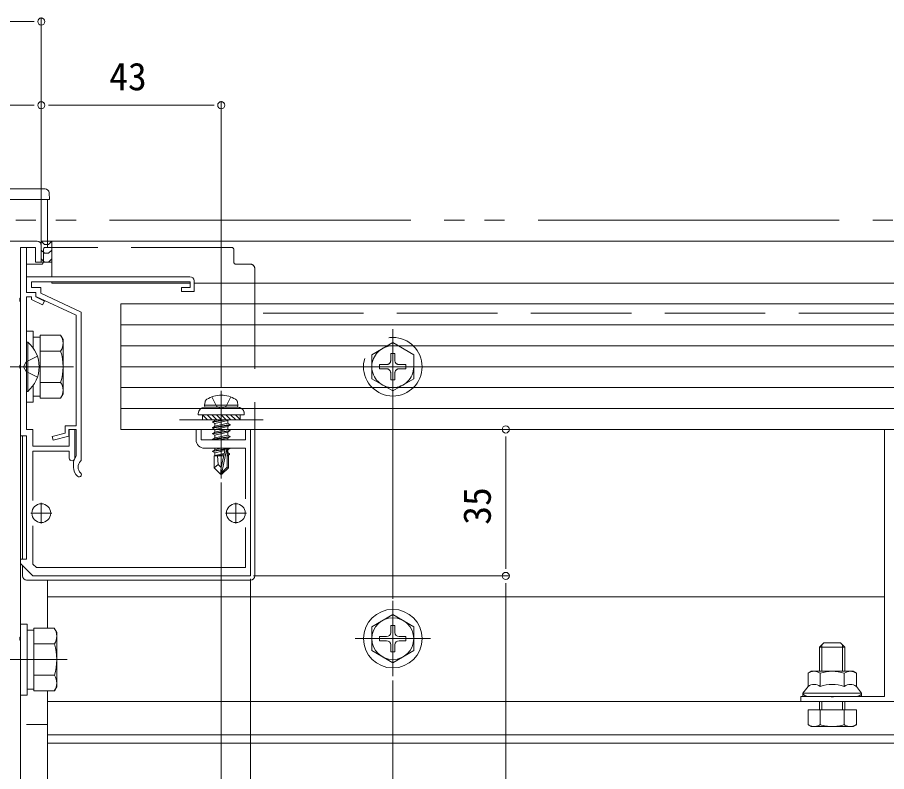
# Model space of a CAD drawing. Units: millimetres, scale not verified. Extents: x -990 to 990, y -1598 to 1604.
# Drawn here: x -469.7 to -262, y 302.2 to 482.5 of the extents above; entities that cross this region are included whole.
import ezdxf
from ezdxf.enums import TextEntityAlignment as Align

# ---------------------------------------------------------------- set-up
doc = ezdxf.new("R2010")
doc.units = ezdxf.units.MM
doc.header["$LTSCALE"] = 8
for name, pattern in [('CHAIN2', [12, 9, -1, 1, -1]), ('DASHED3', [4, 3, -1]), ('DOUBLE_CHAIN2', [12.8, 9, -1, 0.6, -0.6, 0.6, -1])]:
    doc.linetypes.add(name, pattern=pattern)
for name, color, linetype, lineweight in [('0-2_YKK_ZWAK', 2, 'Continuous', 9), ('0-3_YKK_11', 4, 'Continuous', 9), ('0-4_YKK_12', 7, 'Continuous', 9), ('0-5_YKK_13', 6, 'Continuous', 9)]:
    doc.layers.add(name, color=color, linetype=linetype, lineweight=lineweight)
doc.styles.add('ＭＳ ゴシック', font='')
doc.styles.get('ＭＳ ゴシック').set_extended_font_data('MS Gothic')

msp = doc.modelspace()

# ---------------------------------------------------------------- linework, layer by layer
at = {"layer": '0-2_YKK_ZWAK'}
for p, q in [((-537.5, 439.024), (-462.5, 439.024)), ((-462.5, 439.024), (-462.5, 427.524)), ((461.5, 429.024), (-461.5, 429.024)), ((-461.5, 420.524), (-461.5, 429.024)), ((-461.5, 419.024), (-461.5, 419.324)), ((-428.4, 419.024), (-461.5, 419.024)), ((427.5, 419.024), (-427.5, 419.024)), ((413, 389.024), (-413, 389.024)), ((-462.5, 348.024), (-462.5, 336.529)), ((-262.5, 344.024), (-462.5, 344.024)), ((-462.5, 336.529), (-462.5, 344.024)), ((-462.5, 309.024), (-462.5, 321.518)), ((-462.5, 321.518), (-462.5, 279.024)), ((462.5, 319.024), (-462.5, 319.024)), ((-462.5, 313.524), (-467.5, 313.524)), ((462.5, 311.024), (-462.5, 311.024)), ((462.5, 309.024), (-462.5, 309.024))]:
    msp.add_line(p, q, dxfattribs=at)
at = {"layer": '0-2_YKK_ZWAK', "linetype": 'DASHED3'}
msp.add_line((413, 411.824), (-413, 411.824), dxfattribs=at)
at = {"layer": '0-3_YKK_11'}
for p, q in [((-536.906, 441.524), (-463.094, 441.524)), ((-462.998, 439.024), (-537.002, 439.024)), ((-463.5, 424.024), (-463.5, 427.024)), ((-461.5, 427.524), (-463, 427.524)), ((-467.5, 423.524), (-464, 423.524)), ((-445, 414.024), (-445, 384.024)), ((445, 414.024), (-445, 414.024)), ((445, 409.024), (-445, 409.024)), ((-464.3, 406.074), (-465.9, 406.074)), ((-464.3, 406.529), (-459.381, 406.529)), ((-464.3, 391.518), (-464.3, 406.529)), ((-458.8, 405.524), (-459.381, 406.529)), ((-458.8, 392.524), (-458.8, 405.524)), ((-467.5, 404.924), (-467.5, 393.124)), ((-467.252, 404.924), (-467.5, 404.924)), ((-467.252, 393.124), (-467.252, 404.924)), ((-464.3, 395.024), (-464.3, 403.024)), ((445, 404.024), (-445, 404.024)), ((-464.3, 402.777), (-459.381, 402.777)), ((445, 399.024), (-445, 399.024)), ((-464.3, 395.271), (-459.381, 395.271)), ((-467.252, 393.124), (-467.5, 393.124)), ((445, 394.024), (-445, 394.024)), ((-465.9, 391.974), (-464.3, 391.974)), ((-464.3, 391.518), (-459.381, 391.518)), ((-458.8, 392.524), (-459.381, 391.518)), ((445, 389.024), (-445, 389.024)), ((-426.5, 387.824), (-426.5, 387.524)), ((-426.5, 387.524), (-415.5, 387.524)), ((-468.5, 382.524), (-468.5, 353.024)), ((-413, 384.024), (-413, 349.024)), ((-468.5, 351.524), (-468.5, 349.024)), ((-414, 348.024), (-467.5, 348.024)), ((-380, 339.774), (-385, 336.887)), ((-380, 339.774), (-375, 336.887)), ((-465.8, 336.529), (-460.881, 336.529)), ((-465.8, 321.518), (-465.8, 336.529)), ((-460.3, 335.524), (-460.881, 336.529)), ((-385, 336.887), (-385, 331.161)), ((-380.5, 337.174), (-380.5, 335.524)), ((-379.5, 337.174), (-380.5, 337.174)), ((-379.5, 337.174), (-379.5, 335.524)), ((-375, 331.161), (-375, 336.887)), ((-465.8, 336.074), (-467.4, 336.074)), ((-460.3, 322.524), (-460.3, 335.524)), ((-383.15, 334.524), (-381.5, 334.524)), ((-383.15, 334.524), (-383.15, 333.524)), ((-378.5, 334.524), (-376.85, 334.524)), ((-376.85, 333.524), (-376.85, 334.524)), ((-465.8, 325.024), (-465.8, 333.024)), ((-465.8, 332.777), (-460.881, 332.777)), ((-383.15, 333.524), (-381.5, 333.524)), ((-380.5, 332.524), (-380.5, 330.874)), ((-379.5, 332.524), (-379.5, 330.874)), ((-378.5, 333.524), (-376.85, 333.524)), ((-277.46, 326.224), (-277.46, 332.564)), ((-272.54, 326.224), (-272.54, 332.564)), ((-380, 328.274), (-385, 331.161)), ((-380.5, 330.874), (-379.5, 330.874)), ((-380, 328.274), (-375, 331.161)), ((-272, 332.024), (-278, 332.024)), ((-280, 326.224), (-280.774, 325.777)), ((-275, 326.224), (-280, 326.224)), ((-275, 326.224), (-270, 326.224)), ((-270, 326.224), (-269.226, 325.777)), ((-465.8, 325.271), (-460.881, 325.271)), ((-280.774, 322.624), (-280.774, 325.777)), ((-277.887, 322.624), (-277.887, 325.777)), ((-272.113, 322.624), (-272.113, 325.777)), ((-269.226, 322.624), (-269.226, 325.777)), ((-467.4, 321.974), (-465.8, 321.974)), ((-460.3, 322.524), (-460.881, 321.518)), ((-465.8, 321.518), (-460.881, 321.518)), ((-282, 320.224), (-282, 321.024)), ((-275, 320.224), (-282, 320.224)), ((-275, 320.224), (-268, 320.224)), ((-268, 320.224), (-268, 321.024))]:
    msp.add_line(p, q, dxfattribs=at)
at = {"layer": '0-3_YKK_11', "linetype": 'DASHED3'}
for p, q in [((-418.5, 427.524), (-461.5, 427.524)), ((-418, 424.024), (-418, 427.024)), ((-414, 423.524), (-417.5, 423.524)), ((-413, 422.524), (-413, 384.024)), ((-380, 404.774), (-385, 401.887)), ((-380, 404.774), (-375, 401.887)), ((-464.917, 401.524), (-467.635, 400.169)), ((-385, 401.887), (-385, 396.161)), ((-380.5, 402.174), (-380.5, 400.524)), ((-379.5, 402.174), (-380.5, 402.174)), ((-379.5, 402.174), (-379.5, 400.524)), ((-375, 396.161), (-375, 401.887)), ((-468.244, 399.024), (-467.635, 400.169)), ((-468.244, 399.024), (-467.635, 397.879)), ((-383.15, 399.524), (-381.5, 399.524)), ((-383.15, 399.524), (-383.15, 398.524)), ((-378.5, 399.524), (-376.85, 399.524)), ((-376.85, 398.524), (-376.85, 399.524)), ((-464.917, 396.524), (-467.635, 397.879)), ((-383.15, 398.524), (-381.5, 398.524)), ((-380.5, 397.524), (-380.5, 395.874)), ((-379.5, 397.524), (-379.5, 395.874)), ((-378.5, 398.524), (-376.85, 398.524)), ((-380, 393.274), (-385, 396.161)), ((-380.5, 395.874), (-379.5, 395.874)), ((-380, 393.274), (-375, 396.161)), ((-425, 389.824), (-424.859, 390.626)), ((-417, 389.824), (-417.142, 390.626)), ((-417, 389.824), (-425, 389.824)), ((-425, 389.824), (-424.912, 389.324)), ((-417, 389.324), (-425, 389.324)), ((-417.088, 389.324), (-424.912, 389.324)), ((-417, 389.824), (-417.088, 389.324)), ((-425.5, 387.524), (-425.5, 386.324)), ((-425.5, 386.421), (-425.403, 386.324)), ((-425.48, 387.524), (-424.28, 386.324)), ((-424.358, 387.524), (-423.158, 386.324)), ((-423.235, 387.524), (-422.035, 386.324)), ((-422.113, 387.524), (-420.913, 386.324)), ((-420.99, 387.524), (-419.79, 386.324)), ((-419.868, 387.524), (-418.668, 386.324)), ((-418.745, 387.524), (-417.545, 386.324)), ((-417.623, 387.524), (-416.5, 386.401)), ((-415.5, 387.524), (-415.5, 387.824)), ((-431, 386.324), (-411, 386.324)), ((-419.8, 386.324), (-423.1, 385.774)), ((-423.1, 385.874), (-420.4, 386.324)), ((-423.1, 385.874), (-422.55, 386.191)), ((-423.1, 385.874), (-423.1, 385.774)), ((-423.1, 385.774), (-422.55, 385.456)), ((-423.1, 384.474), (-418.9, 385.174)), ((-418.9, 385.074), (-423.1, 384.374)), ((-423.1, 384.474), (-422.55, 384.791)), ((-423.1, 384.474), (-423.1, 384.374)), ((-423.1, 384.374), (-422.55, 384.056)), ((-421.963, 386.324), (-422.55, 386.191)), ((-422.55, 386.324), (-422.55, 386.191)), ((-419.45, 385.491), (-422.55, 384.791)), ((-422.55, 385.456), (-422.55, 384.791)), ((-419.45, 386.156), (-419.45, 385.491)), ((-418.9, 385.174), (-419.45, 385.491)), ((-419.45, 384.756), (-419.45, 384.091)), ((-418.9, 385.174), (-418.9, 385.074)), ((-423.1, 383.074), (-418.9, 383.774)), ((-418.9, 383.674), (-423.1, 382.974)), ((-423.1, 383.074), (-422.55, 383.391)), ((-423.1, 383.074), (-423.1, 382.974)), ((-423.1, 382.974), (-422.55, 382.656)), ((-423.1, 381.674), (-418.9, 382.374)), ((-418.9, 382.274), (-423.1, 381.574)), ((-419.45, 384.091), (-422.55, 383.391)), ((-422.55, 384.056), (-422.55, 383.391)), ((-419.45, 382.691), (-422.55, 381.991)), ((-422.55, 382.656), (-422.55, 381.991)), ((-418.9, 383.774), (-419.45, 384.091)), ((-419.45, 383.356), (-419.45, 382.691)), ((-418.9, 382.374), (-419.45, 382.691)), ((-418.9, 383.774), (-418.9, 383.674)), ((-418.9, 382.374), (-418.9, 382.274)), ((-423.1, 381.674), (-422.55, 381.991)), ((-423.1, 381.674), (-423.1, 381.574)), ((-423.1, 381.574), (-423.013, 381.524)), ((-419.45, 381.956), (-419.45, 381.524)), ((-423.1, 378.874), (-420.074, 379.378)), ((-420.102, 379.273), (-423.1, 378.774)), ((-423.1, 378.874), (-422.55, 379.191)), ((-423.1, 378.874), (-423.1, 378.774)), ((-423.1, 378.774), (-422.55, 378.456)), ((-421.078, 379.524), (-422.55, 379.191)), ((-422.55, 379.524), (-422.55, 379.191)), ((-420.16, 378.996), (-422.55, 378.456)), ((-422.55, 378.456), (-422.55, 377.791)), ((-420.305, 378.298), (-422.55, 377.791)), ((-420.09, 379.331), (-421, 374.945)), ((-419.668, 379.446), (-420.85, 373.748)), ((-419.668, 379.446), (-419.2, 379.524)), ((-418.9, 379.474), (-419.613, 379.355)), ((-419.45, 378.491), (-419.603, 378.457)), ((-419.6, 379.276), (-419.6, 374.998)), ((-419, 378.232), (-419.6, 378.133)), ((-419.45, 379.156), (-419.45, 378.491)), ((-419, 378.232), (-419.45, 378.491)), ((-419, 378.232), (-419, 378.016)), ((-418.9, 379.524), (-418.9, 379.474)), ((-422.7, 377.724), (-422.55, 377.791)), ((-422.7, 377.724), (-422.7, 374.874)), ((-420.424, 377.724), (-422.7, 377.724)), ((-420.365, 378.007), (-422.083, 377.724)), ((-420.42, 377.74), (-420.504, 377.724)), ((-419, 378.016), (-419.6, 377.9)), ((-419.3, 377.724), (-419.6, 377.724)), ((-419, 378.016), (-419.3, 377.843)), ((-419.3, 377.843), (-419.3, 374.874)), ((-421.743, 375.677), (-422.7, 374.874)), ((-421.15, 373.324), (-422.7, 374.874)), ((-421, 374.945), (-421.15, 373.324)), ((-421, 374.945), (-421, 373.324)), ((-419.6, 374.998), (-420.85, 373.748)), ((-420.85, 373.324), (-419.3, 374.874)), ((-419.6, 374.998), (-419.3, 374.874)), ((-421.15, 373.324), (-420.85, 373.324)), ((-420.85, 373.748), (-420.85, 373.324)), ((-278, 317.024), (-278, 319.024)), ((-277.46, 317.024), (-277.46, 319.024)), ((-272.54, 317.024), (-272.54, 319.024)), ((-272, 317.024), (-272, 319.024)), ((-280.774, 317.024), (-280.774, 313.47)), ((-277.887, 317.024), (-277.887, 313.47)), ((-272.113, 317.024), (-272.113, 313.47)), ((-280, 313.024), (-280.774, 313.47)), ((-270, 313.024), (-280, 313.024)), ((-270, 313.024), (-269.226, 313.47))]:
    msp.add_line(p, q, dxfattribs=at)
at = {"layer": '0-3_YKK_11', "linetype": 'CHAIN2'}
for p, q in [((-380, 390.024), (-380, 408.024)), ((-456.3, 399.024), (-482.8, 399.024)), ((-464, 399.024), (-478, 399.024)), ((-389, 399.024), (-371, 399.024)), ((-421, 393.224), (-421, 372.324)), ((-380, 325.024), (-380, 343.024)), ((-389, 334.024), (-371, 334.024)), ((-457.8, 329.024), (-484.3, 329.024))]:
    msp.add_line(p, q, dxfattribs=at)
at = {"layer": '0-3_YKK_11'}
for points in [[(-462.095, 440.585), (-462, 439.024), (-462.998, 439.024)], [(-464, 429.024), (-463.25, 428.274), (-462.25, 428.274), (-461.5, 429.024)], [(-464, 426.899), (-463.25, 426.149), (-462.25, 426.149), (-461.5, 426.899)], [(-464, 424.774), (-463.25, 424.024), (-462.25, 424.024), (-461.5, 424.774)], [(445, 414.024), (445, 384.024), (-445, 384.024)], [(-467.5, 407.524), (-467.5, 390.524), (-465.9, 390.524), (-465.9, 394.597)], [(-465.9, 403.451), (-465.9, 407.524), (-467.5, 407.524)], [(-278, 326.224), (-278, 332.024), (-277, 333.024)], [(-272, 326.224), (-272, 332.024), (-273, 333.024), (-277, 333.024)], [(-275, 321.024), (-282, 321.024), (-280.774, 322.624)], [(-275, 321.024), (-268, 321.024), (-269.226, 322.624)]]:
    msp.add_lwpolyline(points, dxfattribs=at)
for points in [[(-461.5, 429.024), (-464, 429.024), (-464, 424.024), (-461.5, 424.024)], [(-469, 337.524), (-469, 320.524), (-467.4, 320.524), (-467.4, 337.524)]]:
    msp.add_lwpolyline(points, close=True, dxfattribs=at)
at = {"layer": '0-3_YKK_11', "linetype": 'DASHED3'}
for points in [[(-423.258, 391.819), (-422.145, 389.587), (-421, 388.978)], [(-418.742, 391.819), (-419.855, 389.587), (-421, 388.978)], [(-425.5, 386.324), (-416.5, 386.324), (-416.5, 387.524)], [(-419.16, 386.324), (-419.45, 386.156), (-422.55, 385.456)], [(-418.9, 385.074), (-419.45, 384.756), (-422.55, 384.056)], [(-418.9, 383.674), (-419.45, 383.356), (-422.55, 382.656)], [(-418.9, 382.274), (-419.45, 381.956), (-421.365, 381.524)], [(-418.9, 379.474), (-419.45, 379.156), (-419.6, 379.122)], [(-421, 374.945), (-421.743, 375.677), (-421.9, 377.724)], [(-280.774, 317.024), (-269.226, 317.024), (-269.226, 313.47)]]:
    msp.add_lwpolyline(points, dxfattribs=at)
for radius in [7, 5]:
    msp.add_circle((-380, 399.024), radius, dxfattribs=at)
at = {"layer": '0-3_YKK_11'}
for centre, radius in [((-464, 364.024), 2.25), ((-464, 364.024), 2.25), ((-417.5, 364.024), 2.25), ((-417.5, 364.024), 2.25), ((-380, 334.024), 7), ((-380, 334.024), 5)]:
    msp.add_circle(centre, radius, dxfattribs=at)
for centre, radius, start, end in [((-463.094, 440.524), 1, 3.5, 90), ((-463, 427.024), 0.5, 90, 180), ((-464, 424.024), 0.5, 270, 0), ((-462.123, 404.653), 3.323, 325.61575, 34.38425), ((-472.2, 399.024), 7.7, 309.98312, 50.01688), ((-471.219, 399.024), 12.419, 342.41205, 17.58795), ((-462.123, 393.395), 3.323, 325.61575, 34.38425), ((-425, 387.824), 1.5, 90, 180), ((-467.5, 349.024), 1, 180, 270), ((-414, 349.024), 1, 270, 0), ((-463.623, 334.653), 3.323, 325.61575, 34.38425), ((-381.5, 335.524), 1, 270, 0), ((-378.5, 335.524), 1, 180, 270), ((-472.719, 329.024), 12.419, 342.41205, 17.58795), ((-381.5, 332.524), 1, 0, 90), ((-378.5, 332.524), 1, 90, 180), ((-279.33, 323.668), 2.556, 55.61575, 124.38425), ((-275, 316.67), 9.553, 90, 107.58795), ((-275, 316.67), 9.553, 72.41205, 90), ((-270.67, 323.668), 2.556, 55.61575, 124.38425), ((-463.623, 323.395), 3.323, 325.61575, 34.38425), ((-279.33, 320.515), 2.556, 55.61575, 124.38425), ((-275, 313.517), 9.553, 90, 107.58795), ((-275, 313.517), 9.553, 72.41205, 90), ((-270.67, 320.515), 2.556, 55.61575, 124.38425)]:
    msp.add_arc(centre, radius, start, end, dxfattribs=at)
at = {"layer": '0-3_YKK_11', "linetype": 'DASHED3'}
for centre, radius, start, end in [((-418.5, 427.024), 0.5, 0, 90), ((-417.5, 424.024), 0.5, 180, 270), ((-414, 422.524), 1, 0, 90), ((-381.5, 400.524), 1, 270, 0), ((-378.5, 400.524), 1, 180, 270), ((-381.5, 397.524), 1, 0, 90), ((-378.5, 397.524), 1, 90, 180), ((-423.972, 390.47), 0.9, 122.05588, 170), ((-421, 385.724), 6.5, 57.94412, 122.05588), ((-418.028, 390.47), 0.9, 10, 57.94412), ((-417, 387.824), 1.5, 0, 90), ((-419.848, 379.276), 0.248, 0, 167.19096), ((-279.33, 315.58), 2.556, 235.61575, 304.38425), ((-275, 322.577), 9.553, 252.41205, 287.58795), ((-270.67, 315.58), 2.556, 235.61575, 304.38425)]:
    msp.add_arc(centre, radius, start, end, dxfattribs=at)
at = {"layer": '0-3_YKK_11'}
for centre, start_param, end_param in [((-280.5, 321.024), 3.1415927, 4.712389), ((-269.5, 321.024), 4.712389, 6.2831853)]:
    msp.add_ellipse(centre, major_axis=(1.5, 0), ratio=0.533333, start_param=start_param, end_param=end_param, dxfattribs=at)
at = {"layer": '0-4_YKK_12'}
for p, q in [((-456.3, 375.824), (-456.3, 375.024)), ((-464, 366.524), (-464, 361.524)), ((-417.5, 366.524), (-417.5, 361.524)), ((-466.5, 364.024), (-461.5, 364.024)), ((-420, 364.024), (-415, 364.024))]:
    msp.add_line(p, q, dxfattribs=at)
for points in [[(-465, 429.024), (-498.542, 429.024), (-498.725, 428.904), (-499.275, 428.904), (-499.458, 429.024), (-519.542, 429.024), (-519.725, 428.904), (-520.275, 428.904), (-520.458, 429.024), (-528.542, 429.024), (-528.725, 428.904), (-529.275, 428.904), (-529.458, 429.024), (-537, 429.024), (-537, 426.024), (-536.7, 425.724)], [(-469, 296.482), (-469, 333.566), (-469.12, 333.749), (-469.12, 334.299), (-469, 334.482), (-469, 398.566), (-469.12, 398.749), (-469.12, 399.299), (-469, 399.482), (-469, 414.566), (-469.12, 414.749), (-469.12, 415.299), (-469, 415.482), (-469, 427.524), (-465.4, 427.524), (-465.4, 424.024), (-464, 424.024), (-464, 428.024)], [(-456, 377.174), (-456, 384.024), (-457.3, 384.024), (-457.3, 380.024), (-466, 380.024), (-466, 384.024), (-467.5, 384.024), (-467.5, 398.566), (-467.62, 398.749), (-467.62, 399.299), (-467.5, 399.482), (-467.5, 415.724), (-466.3, 415.724), (-466.3, 415.117), (-463.731, 413.78), (-463.269, 414.667), (-465.3, 415.724), (-465.3, 416.724), (-467.5, 416.724), (-467.5, 427.524), (-469, 427.524), (-469, 382.524), (-467.5, 382.524), (-467.5, 353.024), (-469, 353.024), (-469, 352.024), (-466, 349.024), (-414, 349.024), (-414, 384.024), (-415.2, 384.024), (-415.2, 381.524), (-425.8, 381.524), (-425.8, 384.024), (-427, 384.024), (-427, 381.524)], [(-428.5, 420.524), (-467.5, 420.524), (-467.5, 416.724), (-465.3, 416.724), (-465.3, 415.824), (-455.7, 411.324), (-455.7, 384.924), (-458.3, 384.924), (-458.3, 383.117), (-461.365, 382.309), (-461.135, 381.439), (-457.4, 382.424), (-457.4, 384.024), (-455.7, 384.024), (-455.7, 377.721), (-455.755, 377.549)], [(-454.595, 376.414), (-454.5, 376.633), (-454.5, 412.087), (-464.1, 416.587), (-464.1, 417.924), (-466.3, 417.924), (-466.3, 419.324), (-428.4, 419.324), (-428.4, 417.924), (-430.5, 417.924), (-430.5, 417.024), (-427.5, 417.024), (-427.5, 419.524)], [(-466, 367.083), (-466, 378.824), (-457.3, 378.824), (-457.3, 377.174)], [(-425, 379.524), (-415.2, 379.524), (-415.2, 367.422)], [(-415.2, 360.625), (-415.2, 351.024), (-465.172, 351.024), (-466, 351.852), (-466, 360.964)]]:
    msp.add_lwpolyline(points, dxfattribs=at)
msp.add_lwpolyline([(-217.5, 319.024), (-282.5, 319.024), (-282.5, 320.224), (-275.458, 320.224), (-275.275, 320.104), (-274.725, 320.104), (-274.542, 320.224), (-262.5, 320.224), (-262.5, 384.024), (-250.458, 384.024), (-250.275, 383.904), (-249.725, 383.904), (-249.542, 384.024), (-237.5, 384.024), (-237.5, 320.224), (-225.458, 320.224), (-225.275, 320.104), (-224.725, 320.104), (-224.542, 320.224), (-217.5, 320.224)], close=True, dxfattribs=at)
for centre, radius, start, end in [((-465, 428.024), 1, 0.00001, 89.99999), ((-428.5, 419.524), 1, 0.00001, 89.99999), ((-425, 381.524), 2, 180.00001, 269.99999), ((-456.65, 377.174), 0.65, 180.00001, 269.99999), ((-456.65, 377.174), 0.65, 270.00001, 359.99999), ((-453.3, 375.824), 3, 144.90318, 180), ((-453.3, 375.024), 1.9, 132.9859, 227.02712), ((-453.3, 375.024), 3, 180.00001, 227.02713), ((-454.97, 373.231), 0.55, 227.02712, 330.00001), ((-454.97, 373.231), 0.55, 329.99997, 47.0271)]:
    msp.add_arc(centre, radius, start, end, dxfattribs=at)
at = {"layer": '0-5_YKK_13'}
for p, q in [((-464, 429.024), (-464, 482.524)), ((-467.4, 481.524), (-533.6, 481.524)), ((-465.7, 481.524), (-467.4, 481.524)), ((-467.4, 461.524), (-496.6, 461.524)), ((-465.7, 461.524), (-467.4, 461.524)), ((-464, 429.024), (-464, 462.524)), ((-464, 429.024), (-464, 462.524)), ((-462.3, 461.524), (-460.6, 461.524)), ((-460.6, 461.524), (-424.4, 461.524)), ((-422.7, 461.524), (-424.4, 461.524)), ((-421, 394.224), (-421, 462.524)), ((-413.3, 384.024), (-352, 384.024)), ((-353, 382.324), (-353, 380.624)), ((-353, 352.424), (-353, 380.624)), ((-421, 371.324), (-421, 288.024)), ((-353, 350.724), (-353, 352.424)), ((-413.3, 349.024), (-352, 349.024)), ((-413.3, 349.024), (-352, 349.024)), ((-414, 348.324), (-414, 255.524)), ((-414, 348.324), (-414, 288.024)), ((-353, 347.324), (-353, 345.624)), ((-353, 282.424), (-353, 345.624)), ((-380, 324.024), (-380, 235.524))]:
    msp.add_line(p, q, dxfattribs=at)
at = {"layer": '0-5_YKK_13', "linetype": 'DOUBLE_CHAIN2'}
msp.add_line((-652.5, 434.024), (537.5, 434.024), dxfattribs=at)
at = {"layer": '0-5_YKK_13', "linetype": 'CHAIN2'}
msp.add_line((-380, 390.024), (-380, 343.524), dxfattribs=at)
at = {"layer": '0-5_YKK_13'}
for centre, start, end in [((-464, 481.524), 0, 180), ((-464, 481.524), 180, 0), ((-464, 461.524), 0, 180), ((-464, 461.524), 0, 180), ((-464, 461.524), 180, 0), ((-464, 461.524), 180, 0), ((-421, 461.524), 0, 180), ((-421, 461.524), 180, 0), ((-353, 384.024), 90, 270), ((-353, 384.024), 270, 90), ((-353, 349.024), 90, 270), ((-353, 349.024), 90, 270), ((-353, 349.024), 270, 90), ((-353, 349.024), 270, 90)]:
    msp.add_arc(centre, 0.85, start, end, dxfattribs=at)

# ---------------------------------------------------------------- texts
at = {"layer": '0-5_YKK_13', "style": 'ＭＳ ゴシック'}
msp.add_text('43', height=6.598, dxfattribs=at).set_placement((-447.78, 463.124), align=Align.BOTTOM_LEFT)
msp.add_text('35', height=6.598, rotation=90, dxfattribs=at).set_placement((-354.6, 361.244), align=Align.BOTTOM_LEFT)

doc.saveas('drawing.dxf')
